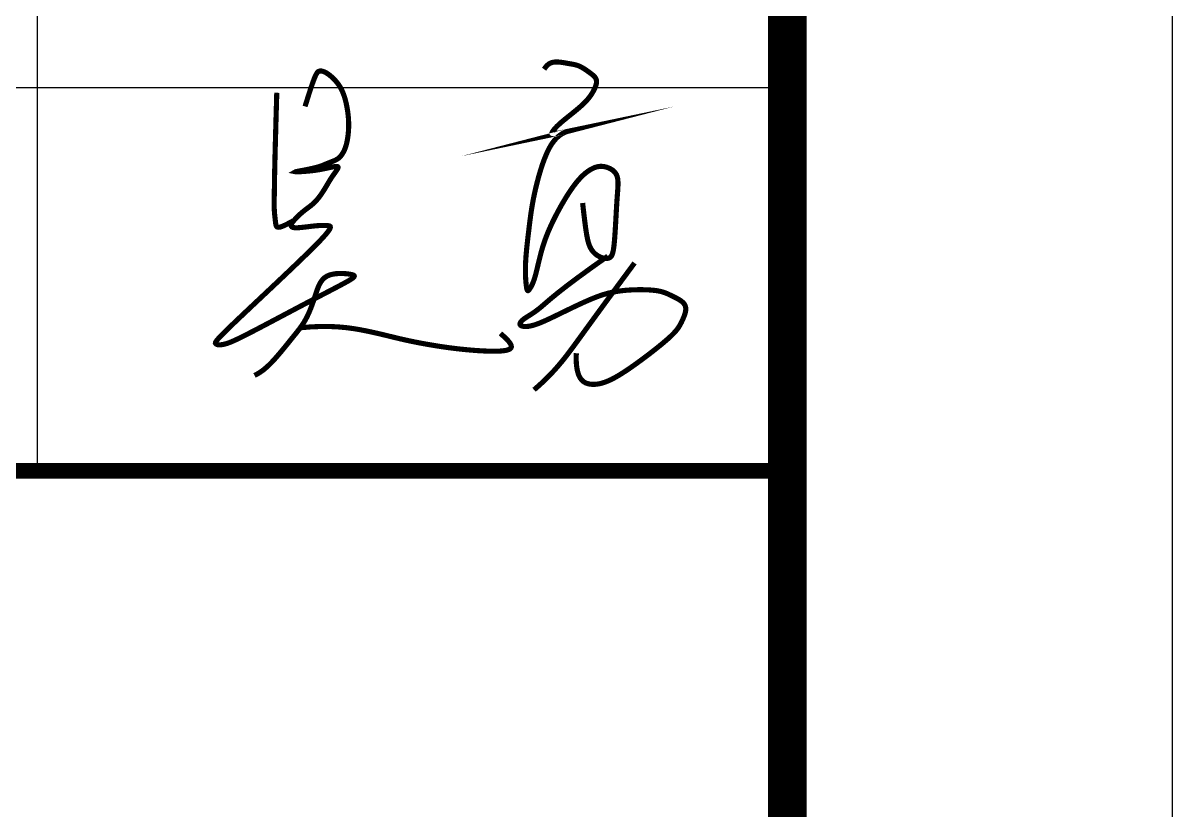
# Model space of a CAD drawing. Extents: x 1169373 to 1354985, y 649019 to 904199.
# Drawn here: x 1351917 to 1354905, y 808013 to 810058 of the extents above; entities that cross this region are included whole.
import ezdxf

# ---------------------------------------------------------------- set-up
doc = ezdxf.new("R2010")
doc.units = 0
doc.header["$LTSCALE"] = 1000
doc.header["$MEASUREMENT"] = 0
doc.layers.add('0-签名', color=2, linetype='Continuous')
doc.layers.add('图框', color=7, linetype='Continuous')

msp = doc.modelspace()

# ---------------------------------------------------------------- linework, layer by layer
at = {"color": 3}
msp.add_lwpolyline([(1295504.710297789, 783418.7392821031), (1295504.710297789, 825418.7392821031), (1354904.710297789, 825418.7392821031), (1354904.710297789, 783418.7392821031)], close=True, dxfattribs=at)
at = {"const_width": 100}
msp.add_lwpolyline([(1298004.710297789, 784418.7392821031), (1353904.710297789, 784418.7392821031), (1353904.710297789, 824418.7392821031), (1298004.710297789, 824418.7392821031)], close=True, dxfattribs=at)
at = {"layer": '0-签名', "color": 4, "const_width": 13.33333200047491}
for points in [[(1353272.19589253, 809937.6421011203), (1353276.064619455, 809943.2499194957), (1353280.009453455, 809947.6508535143), (1353284.01952169, 809950.9852389161), (1353288.083951324, 809953.3934114407), (1353292.191869517, 809955.0157068277), (1353296.33240343, 809955.992460817), (1353300.494680226, 809956.4640091477), (1353304.667827066, 809956.57068756), (1353308.840065244, 809956.435629255), (1353312.995992593, 809956.1131572801), (1353317.119301077, 809955.640392145), (1353321.193682661, 809955.0544543591), (1353325.202829309, 809954.3924644314), (1353329.130432989, 809953.6915428714), (1353332.960185662, 809952.9888101885), (1353336.675779296, 809952.321386892), (1353340.267851935, 809951.7126619067), (1353343.754825941, 809951.1310978193), (1353347.162069757, 809950.5314256322), (1353350.514951827, 809949.8683763474), (1353353.838840591, 809949.0966809668), (1353357.159104494, 809948.1710704932), (1353360.501111978, 809947.0462759287), (1353363.890231485, 809945.6770282752), (1353367.343073357, 809944.0334500027), (1353370.841215519, 809942.1472294516), (1353374.357477797, 809940.0654464291), (1353377.864680018, 809937.8351807435), (1353381.335642006, 809935.5035122022), (1353384.743183585, 809933.1175206135), (1353388.060124582, 809930.7242857848), (1353391.259284821, 809928.3708875236), (1353394.311067902, 809926.0905231269), (1353397.176212525, 809923.860859845), (1353399.813041165, 809921.645682417), (1353402.179876294, 809919.4087755819), (1353404.235040388, 809917.1139240792), (1353405.936855921, 809914.7249126482), (1353407.243645366, 809912.2055260277), (1353408.113731199, 809909.5195489569), (1353408.518120348, 809906.639216361), (1353408.478557558, 809903.5705639081), (1353408.029472028, 809900.3280774521), (1353407.20529296, 809896.9262428469), (1353406.04044955, 809893.3795459467), (1353404.569371001, 809889.7024726052), (1353402.826486512, 809885.9095086764), (1353400.846225281, 809882.0151400146), (1353398.646049599, 809878.0271360561), (1353396.175554113, 809873.9264005694), (1353393.367366563, 809869.6871209057), (1353390.154114685, 809865.2834844164), (1353386.468426219, 809860.6896784526), (1353382.242928903, 809855.8798903654), (1353377.410250473, 809850.8283075058), (1353371.903018669, 809845.5091172253), (1353365.6984195, 809839.9175617922), (1353358.951872056, 809834.1331031433), (1353351.863353702, 809828.2562581334), (1353344.632841799, 809822.3875436167), (1353337.46031371, 809816.6274764469), (1353330.545746799, 809811.0765734789), (1353324.089118426, 809805.8353515669), (1353318.290405954, 809801.0043275648), (1353313.302008574, 809796.6605489446), (1353309.086012778, 809792.787185647), (1353305.556926887, 809789.3439382307), (1353302.629259221, 809786.2905072536), (1353300.217518101, 809783.5865932746), (1353298.236211846, 809781.1918968515), (1353296.599848777, 809779.0661185427), (1353295.222937214, 809777.1689589069), (1353294.053562379, 809775.470154842), (1353293.174117094, 809773.9795886049), (1353292.700571085, 809772.7171787928), (1353292.748894074, 809771.7028440026), (1353293.435055786, 809770.9565028307), (1353294.875025946, 809770.4980738746), (1353297.184774277, 809770.3474757309), (1353300.480270504, 809770.5246269965), (1353304.792318732, 809771.0298295772), (1353309.811060588, 809771.7849186157), (1353315.141472083, 809772.6921125633), (1353320.388529225, 809773.6536298717), (1353325.157208023, 809774.5716889921), (1353329.052484487, 809775.3485083765), (1353331.679334625, 809775.886306476), (1353332.642734447, 809776.0873017422), (1353331.663471197, 809775.834758689), (1353328.925577061, 809774.9361260816), (1353324.728895462, 809773.1798987469), (1353319.373269822, 809770.3545715126), (1353313.158543561, 809766.2486392058), (1353306.384560102, 809760.6505966537), (1353299.351162866, 809753.3489386841), (1353292.358195276, 809744.132160124), (1353285.65940895, 809732.8905868953), (1353279.324188292, 809719.9218692988), (1353273.375825905, 809705.6254887293), (1353267.83761439, 809690.4009265824), (1353262.732846347, 809674.6476642533), (1353258.084814379, 809658.7651831367), (1353253.916811086, 809643.1529646282), (1353250.252129071, 809628.210490123), (1353247.09969098, 809614.2512822581), (1353244.410939643, 809601.2450286405), (1353242.122947935, 809589.0754581179), (1353240.172788731, 809577.626299539), (1353238.497534906, 809566.7812817526), (1353237.034259336, 809556.4241336068), (1353235.720034895, 809546.4385839502), (1353234.491934458, 809536.7083616314), (1353233.298968209, 809527.139953931), (1353232.137895575, 809517.7308818615), (1353231.017413286, 809508.5014248668), (1353229.946218078, 809499.4718623917), (1353228.933006685, 809490.6624738803), (1353227.986475838, 809482.0935387773), (1353227.115322274, 809473.7853365272), (1353226.328242724, 809465.7581465739), (1353225.632967503, 809458.0245228967), (1353225.033361243, 809450.5661176137), (1353224.532322157, 809443.3568573763), (1353224.132748456, 809436.3706688368), (1353223.837538355, 809429.5814786475), (1353223.649590065, 809422.9632134602), (1353223.571801799, 809416.4897999276), (1353223.607071768, 809410.1351647015), (1353223.755399509, 809403.8906166136), (1353224.005189841, 809397.8169932152), (1353224.341948907, 809391.9925142365), (1353224.75118285, 809386.4953994086), (1353225.218397812, 809381.4038684618), (1353225.729099935, 809376.7961411268), (1353226.268795364, 809372.7504371341), (1353226.822990239, 809369.3449762146), (1353227.38395483, 809366.6401131196), (1353227.971015911, 809364.6247426855), (1353228.61026438, 809363.2698947688), (1353229.327791138, 809362.5465992264), (1353230.149687084, 809362.4258859152), (1353231.102043118, 809362.8787846925), (1353232.21095014, 809363.8763254146), (1353233.50249905, 809365.3895379388), (1353234.993600395, 809367.402971595), (1353236.664443319, 809369.9552536058), (1353238.486036615, 809373.098530667), (1353240.429389071, 809376.8849494742), (1353242.465509482, 809381.3666567233), (1353244.565406638, 809386.59579911), (1353246.700089332, 809392.6245233299), (1353248.840566355, 809399.5049760788), (1353250.969442958, 809407.2598507969), (1353253.115710234, 809415.7940279042), (1353255.319955735, 809424.9829345642), (1353257.622767011, 809434.7019979412), (1353260.064731616, 809444.8266451996), (1353262.6864371, 809455.2323035033), (1353265.528471017, 809465.7944000162), (1353268.631420918, 809476.3883619028), (1353272.029109763, 809486.915689727), (1353275.728302143, 809497.3821776531), (1353279.72899806, 809507.8196932453), (1353284.031197512, 809518.260104068), (1353288.6349005, 809528.7352776852), (1353293.540107024, 809539.2770816615), (1353298.746817084, 809549.917383561), (1353304.255030679, 809560.6880509477), (1353310.055567459, 809571.5939124402), (1353316.102525666, 809582.5316408708), (1353322.340823194, 809593.3708701265), (1353328.715377934, 809603.9812340938), (1353335.171107777, 809614.2323666591), (1353341.652930616, 809623.9939017092), (1353348.105764343, 809633.1354731306), (1353354.474526849, 809641.52671481), (1353360.71186669, 809649.0657480302), (1353366.801355072, 809655.7646436578), (1353372.734293864, 809661.6639599559), (1353378.501984934, 809666.8042551874), (1353384.095730152, 809671.2260876152), (1353389.506831386, 809674.9700155022), (1353394.726590505, 809678.0765971114), (1353399.746309378, 809680.5863907057), (1353404.563571549, 809682.5380232468), (1353409.201087249, 809683.9623964921), (1353413.687848387, 809684.8884808976), (1353418.052846868, 809685.3452469195), (1353422.325074601, 809685.3616650134), (1353426.533523493, 809684.9667056358), (1353430.70718545, 809684.1893392425), (1353434.875052379, 809683.0585362896), (1353439.047271984, 809681.5940932141), (1353443.158615152, 809679.779110374), (1353447.125008566, 809677.5875141091), (1353450.862378911, 809674.9932307581), (1353454.28665287, 809671.9701866602), (1353457.313757127, 809668.492308155), (1353459.859618365, 809664.5335215811), (1353461.840163269, 809660.0677532781), (1353463.199342843, 809655.0558930674), (1353463.993205384, 809649.4066847012), (1353464.305823509, 809643.0158354138), (1353464.221269835, 809635.77905244), (1353463.823616982, 809627.5920430139), (1353463.196937564, 809618.3505143699), (1353462.425304201, 809607.9501737427), (1353461.592789511, 809596.2867283669), (1353460.7675214, 809583.337967914), (1353459.953848933, 809569.4100118045), (1353459.140176467, 809554.8910618968), (1353458.314908356, 809540.1693200484), (1353457.466448955, 809525.632988117), (1353456.58320262, 809511.6702679613), (1353455.653573704, 809498.6693614385), (1353454.665966565, 809487.0184704066), (1353453.596705827, 809477.0222657848), (1353452.373797206, 809468.6512947347), (1353450.913166685, 809461.7925734789), (1353449.13074025, 809456.3331182409), (1353446.942443885, 809452.1599452432), (1353444.264203576, 809449.1600707086), (1353441.011945308, 809447.2205108596), (1353437.101595065, 809446.22828192), (1353432.494498019, 809446.0906791649), (1353427.333676092, 809446.7961140837), (1353421.807570389, 809448.3532772186), (1353416.104622019, 809450.7708591117), (1353410.413272088, 809454.0575503049), (1353404.921961705, 809458.2220413411), (1353399.819131976, 809463.2730227619), (1353395.293224008, 809469.2191851096), (1353391.473729956, 809476.147438866), (1353388.254346161, 809484.4575742692), (1353385.46982001, 809494.627601497), (1353382.95489889, 809507.1355307276), (1353380.54433019, 809522.4593721385), (1353378.072861298, 809541.0771359076), (1353375.3752396, 809563.4668322128), (1353372.286212485, 809590.1064712318)], [(1352650.61915438, 809841.0382213189), (1352659.128584306, 809868.1897007035), (1352666.008544548, 809889.356518807), (1352671.53061397, 809905.2934723072), (1352675.966371435, 809916.7553578819), (1352679.587395804, 809924.4969722092), (1352682.665265942, 809929.2731119668), (1352685.471560712, 809931.8385738324), (1352688.277858974, 809932.9481544845), (1352691.304189769, 809933.2401172895), (1352694.564382838, 809932.8865923699), (1352698.020718098, 809931.9431765369), (1352701.635475468, 809930.4654666021), (1352705.370934865, 809928.5090593771), (1352709.189376208, 809926.1295516732), (1352713.053079413, 809923.3825403015), (1352716.924324398, 809920.3236220739), (1352720.766962927, 809916.9997558369), (1352724.55113414, 809913.4233485815), (1352728.248549025, 809909.5981693334), (1352731.830918568, 809905.5279871182), (1352735.269953754, 809901.216570963), (1352738.53736557, 809896.6676898928), (1352741.604865003, 809891.8851129342), (1352744.444163038, 809886.872609113), (1352747.034200125, 809881.6383450696), (1352749.382834555, 809876.2080779019), (1352751.50515408, 809870.611962322), (1352753.416246455, 809864.8801530412), (1352755.131199433, 809859.0428047724), (1352756.665100768, 809853.1300722273), (1352758.033038212, 809847.1721101179), (1352759.250099521, 809841.199073156), (1352760.328857819, 809835.2386030046), (1352761.271827735, 809829.3082891303), (1352762.079009267, 809823.4232079497), (1352762.750402416, 809817.5984358803), (1352763.286007181, 809811.8490493392), (1352763.685823563, 809806.1901247433), (1352763.949851563, 809800.63673851), (1352764.078091179, 809795.2039670559), (1352764.072428438, 809789.9059446728), (1352763.942293479, 809784.7530371466), (1352763.699002465, 809779.7546681381), (1352763.353871562, 809774.9202613075), (1352762.918216932, 809770.2592403156), (1352762.403354742, 809765.7810288229), (1352761.820601154, 809761.4950504896), (1352761.181272335, 809757.4107289762), (1352760.495426901, 809753.53528911), (1352759.76809329, 809749.8671603854), (1352759.003042391, 809746.4025734632), (1352758.204045095, 809743.1377590044), (1352757.374872292, 809740.0689476702), (1352756.519294873, 809737.1923701213), (1352755.641083727, 809734.5042570188), (1352754.744009746, 809732.000839024), (1352753.830586739, 809729.6752056814), (1352752.898300197, 809727.5078820734), (1352751.943378532, 809725.4762521657), (1352750.962050154, 809723.5576999245), (1352749.950543475, 809721.7296093156), (1352748.905086905, 809719.9693643049), (1352747.821908855, 809718.2543488588), (1352746.697237737, 809716.561946943), (1352745.522272826, 809714.8742542492), (1352744.268096861, 809713.1922133734), (1352742.900763444, 809711.5214786365), (1352741.386326178, 809709.8677043604), (1352739.690838665, 809708.2365448667), (1352737.780354509, 809706.6336544763), (1352735.620927313, 809705.0646875113), (1352733.178610679, 809703.5352982926), (1352730.435488512, 809702.0495705319), (1352727.437765921, 809700.6053055004), (1352724.247678317, 809699.1987338586), (1352720.927461111, 809697.8260862682), (1352717.539349712, 809696.4835933897), (1352714.145579533, 809695.1674858843), (1352710.808385984, 809693.8739944127), (1352707.590004476, 809692.5993496362), (1352704.526267316, 809691.3397822679), (1352701.547394402, 809690.0915232297), (1352698.557202529, 809688.8508034953), (1352695.459508491, 809687.6138540389), (1352692.158129084, 809686.3769058342), (1352688.556881101, 809685.1361898553), (1352684.559581339, 809683.8879370763), (1352680.07004659, 809682.628378471), (1352675.035470651, 809681.3575141438), (1352669.576555314, 809680.0904207203), (1352663.857379377, 809678.8459439568), (1352658.042021631, 809677.6429296093), (1352652.294560871, 809676.5002234342), (1352646.779075893, 809675.4366711873), (1352641.659645489, 809674.4711186249), (1352637.100348455, 809673.6224115029), (1352633.247032374, 809672.9053123359), (1352630.172619992, 809672.3182506697), (1352627.931802841, 809671.8555728093), (1352626.579272457, 809671.5116250591), (1352626.169720372, 809671.280753723), (1352626.757838122, 809671.1573051062), (1352628.398317239, 809671.1356255129), (1352631.145849259, 809671.2100612476), (1352635.016778315, 809671.3768432838), (1352639.874058945, 809671.639741274), (1352645.542298286, 809672.0044095394), (1352651.846103474, 809672.4765024016), (1352658.610081649, 809673.0616741822), (1352665.658839947, 809673.7655792023), (1352672.816985504, 809674.5938717836), (1352679.909125459, 809675.5522062475), (1352686.781869399, 809676.6377559026), (1352693.36983671, 809677.813770007), (1352699.629649227, 809679.0350168053), (1352705.517928786, 809680.2562645426), (1352710.991297221, 809681.4322814638), (1352716.00637637, 809682.5178358135), (1352720.519788067, 809683.4676958368), (1352724.488154147, 809684.2366297789), (1352727.876897986, 809684.7834893871), (1352730.686649114, 809685.0834604205), (1352732.926838598, 809685.1158121402), (1352734.606897507, 809684.8598138076), (1352735.73625691, 809684.2947346842), (1352736.324347876, 809683.3998440314), (1352736.380601473, 809682.1544111107), (1352735.91444877, 809680.5377051831), (1352734.945693287, 809678.5384186493), (1352733.535628353, 809676.1829364653), (1352731.755919749, 809673.5070667249), (1352729.678233256, 809670.5466175234), (1352727.374234653, 809667.337396955), (1352724.915589722, 809663.9152131145), (1352722.373964243, 809660.3158740964), (1352719.821023997, 809656.5751879954), (1352717.313661427, 809652.7255077307), (1352714.849675624, 809648.7853655206), (1352712.412092342, 809644.7698384085), (1352709.983937333, 809640.6940034368), (1352707.548236351, 809636.5729376491), (1352705.088015151, 809632.4217180883), (1352702.586299484, 809628.2554217974), (1352700.026115104, 809624.0891258194), (1352697.393316923, 809619.9394777032), (1352694.685076481, 809615.8294070206), (1352691.901394477, 809611.7834138492), (1352689.04227161, 809607.8259982666), (1352686.107708578, 809603.9816603503), (1352683.097706081, 809600.2749001781), (1352680.012264817, 809596.7302178274), (1352676.851385484, 809593.3721133758), (1352673.620412216, 809590.2181766547), (1352670.346062879, 809587.2583565108), (1352667.060398775, 809584.4756915445), (1352663.795481205, 809581.8532203563), (1352660.583371472, 809579.3739815465), (1352657.456130875, 809577.0210137154), (1352654.445820716, 809574.7773554634), (1352651.584502297, 809572.6260453911), (1352648.895121431, 809570.5504361064), (1352646.364161975, 809568.5351362455), (1352643.9689923, 809566.5650684527), (1352641.686980776, 809564.625155372), (1352639.495495772, 809562.7003196472), (1352637.371905658, 809560.7754839225), (1352635.293578805, 809558.8355708417), (1352633.237883581, 809556.8655030486), (1352631.189732234, 809554.8558571442), (1352629.164212518, 809552.8198255537), (1352627.183956061, 809550.7762546592), (1352625.271594496, 809548.7439908431), (1352623.44975945, 809546.7418804868), (1352621.741082556, 809544.7887699729), (1352620.168195442, 809542.9035056831), (1352618.753729739, 809541.1049339998), (1352617.51811675, 809539.4081320701), (1352616.472986474, 809537.8131001029), (1352615.62776858, 809536.3160690718), (1352614.991892742, 809534.9132699511), (1352614.574788629, 809533.6009337144), (1352614.385885913, 809532.3752913362), (1352614.434614265, 809531.2325737899), (1352614.730403356, 809530.1690120498), (1352615.288655008, 809529.1842921608), (1352616.14865963, 809528.2919204513), (1352617.355679787, 809527.5088583209), (1352618.954978039, 809526.8520671696), (1352620.991816947, 809526.3385083965), (1352623.511459074, 809525.9851434015), (1352626.559166981, 809525.8089335839), (1352630.180203229, 809525.8268403438), (1352634.395941786, 809526.0467161048), (1352639.132202247, 809526.4399773917), (1352644.290915611, 809526.9689317531), (1352649.774012878, 809527.5958867377), (1352655.48342505, 809528.2831498947), (1352661.321083124, 809528.9930287726), (1352667.188918104, 809529.6878309204), (1352672.988860989, 809530.3298638869), (1352678.633843943, 809530.885832627), (1352684.080803803, 809531.3400317176), (1352689.297678568, 809531.6811531418), (1352694.252406237, 809531.8978888824), (1352698.912924811, 809531.978930923), (1352703.247172289, 809531.9129712459), (1352707.223086671, 809531.6887018346), (1352710.808605959, 809531.2948146717), (1352713.881735409, 809530.6363905781), (1352715.960749319, 809529.2840657254), (1352716.473989242, 809526.7248651228), (1352714.849796733, 809522.4458137791), (1352710.516513345, 809515.9339367041), (1352702.902480635, 809506.6762589068), (1352691.436040156, 809494.159805396), (1352675.545533463, 809477.8716011815), (1352654.954875652, 809457.560184501), (1352630.57027599, 809434.0201465063), (1352603.593517286, 809408.3075915781), (1352575.226382349, 809381.4786240972), (1352546.670653989, 809354.5893484441), (1352519.128115012, 809328.6958689993), (1352493.80054823, 809304.8542901437), (1352471.88973645, 809284.1207162578), (1352454.313204405, 809267.2931936166), (1352440.851444521, 809254.1375360737), (1352431.000691145, 809244.1614993765), (1352424.257178626, 809236.8728392731), (1352420.117141315, 809231.7793115113), (1352418.076813559, 809228.3886718388), (1352417.632429705, 809226.2086760035), (1352418.280224106, 809224.7470797532), (1352419.596934642, 809223.5980770543), (1352421.481313342, 809222.7016147483), (1352423.912615767, 809222.084077895), (1352426.870097478, 809221.7718515546), (1352430.333014037, 809221.7913207874), (1352434.280621008, 809222.1688706531), (1352438.692173949, 809222.9308862119), (1352443.546928425, 809224.1037525235), (1352448.865316437, 809225.7264188515), (1352454.83247575, 809227.8880912677), (1352461.674720568, 809230.6905400477), (1352469.618365097, 809234.2355354667), (1352478.889723542, 809238.6248478004), (1352489.715110107, 809243.9602473235), (1352502.320838999, 809250.3435043116), (1352516.933224422, 809257.87638904), (1352533.660079813, 809266.598478838), (1352552.135215529, 809276.3005792507), (1352571.873941161, 809286.7113028775), (1352592.391566299, 809297.5592623173), (1352613.203400532, 809308.5730701698), (1352633.82475345, 809319.4813390338), (1352653.770934644, 809330.0126815086), (1352672.557253702, 809339.8957101934), (1352689.784516902, 809348.9114933308), (1352705.395517269, 809357.0509217376), (1352719.418544515, 809364.3573418724), (1352731.881888353, 809370.8741001956), (1352742.813838495, 809376.6445431666), (1352752.242684653, 809381.712017245), (1352760.19671654, 809386.1198688907), (1352766.704223867, 809389.9114445633), (1352771.789724176, 809393.1335458973), (1352775.462646324, 809395.8467952289), (1352777.728646994, 809398.1152700695), (1352778.593382873, 809400.0030479297), (1352778.062510643, 809401.5742063214), (1352776.14168699, 809402.8928227552), (1352772.8365686, 809404.0229747429), (1352768.152812157, 809405.0287397952), (1352762.146052441, 809405.9424707793), (1352755.071836616, 809406.6696219867), (1352747.235689943, 809407.083923064), (1352738.943137681, 809407.0591036588), (1352730.49970509, 809406.468893418), (1352722.21091743, 809405.1870219886), (1352714.382299961, 809403.0872190179), (1352707.319377942, 809400.0432141529), (1352701.252867164, 809395.9714554338), (1352696.114245535, 809390.9592644725), (1352691.760181494, 809385.1366812737), (1352688.047343479, 809378.6337458423), (1352684.83239993, 809371.580498183), (1352681.972019284, 809364.1069783013), (1352679.322869982, 809356.343226201), (1352676.74162046, 809348.4192818879), (1352674.105998594, 809340.4510505017), (1352671.377970003, 809332.4978977231), (1352668.540559741, 809324.6050543688), (1352665.576792863, 809316.8177512545), (1352662.469694424, 809309.181219197), (1352659.202289479, 809301.7406890119), (1352655.757603081, 809294.5413915153), (1352652.118660286, 809287.6285575241), (1352648.27540166, 809281.0313985281), (1352644.245429815, 809274.7150487156), (1352640.053262874, 809268.6286229488), (1352635.72341896, 809262.7212360905), (1352631.280416197, 809256.9420030023), (1352626.748772707, 809251.2400385473), (1352622.153006616, 809245.5644575875), (1352617.517636044, 809239.8643749853), (1352612.857277705, 809234.0953448644), (1352608.146942669, 809228.238678394), (1352603.351740591, 809222.2821260049), (1352598.436781131, 809216.2134381275), (1352593.367173944, 809210.0203651931), (1352588.108028689, 809203.6906576316), (1352582.624455024, 809197.212065874), (1352576.881562606, 809190.5723403507), (1352570.847918382, 809183.7827891315), (1352564.50591846, 809176.9489508389), (1352557.841416236, 809170.1999217347), (1352550.840265109, 809163.6647980815), (1352543.488318474, 809157.4726761404), (1352535.77142973, 809151.752652173), (1352527.675452271, 809146.6338224417), (1352519.186239498, 809142.2452832077)], [(1352577.145749908, 809876.4935127984), (1352575.197328608, 809809.1284343725), (1352573.729597652, 809756.0898281134), (1352572.6700102, 809715.3947157833), (1352571.946019408, 809685.0601191445), (1352571.485078433, 809663.1030599588), (1352571.214640433, 809647.5405599886), (1352571.062158565, 809636.3896409954), (1352570.955085985, 809627.667324742), (1352570.835669335, 809619.718111581), (1352570.70532919, 809612.19641623), (1352570.580279612, 809605.0841319977), (1352570.476734658, 809598.3631521926), (1352570.410908389, 809592.0153701225), (1352570.399014864, 809586.0226790967), (1352570.457268144, 809580.366972423), (1352570.601882288, 809575.0301434105), (1352570.842974838, 809569.9946063223), (1352571.166277269, 809565.2448592401), (1352571.551424536, 809560.7659212012), (1352571.978051597, 809556.5428112427), (1352572.425793407, 809552.5605484011), (1352572.874284924, 809548.8041517133), (1352573.303161104, 809545.2586402165), (1352573.692056903, 809541.9090329475), (1352574.039403155, 809538.7535254079), (1352574.418814202, 809535.8430189571), (1352574.922700264, 809533.2415914192), (1352575.643471557, 809531.0133206184), (1352576.673538302, 809529.2222843793), (1352578.105310717, 809527.9325605255), (1352580.031199021, 809527.2082268813), (1352582.543613434, 809527.113361271), (1352585.690959041, 809527.6790603764), (1352589.3456204, 809528.8044963087), (1352593.335976936, 809530.3558600371), (1352597.490408075, 809532.1993425308), (1352601.63729324, 809534.2011347589), (1352605.605011858, 809536.2274276906), (1352609.221943353, 809538.1444122951), (1352612.31646715, 809539.818279541), (1352614.760025026, 809541.1453745362), (1352616.596308164, 809542.1426589409), (1352617.912070097, 809542.8572485537), (1352618.794064361, 809543.3362591733), (1352619.329044487, 809543.6268065983), (1352619.603764012, 809543.7760066272), (1352619.704976468, 809543.8309750588), (1352619.719435391, 809543.8388276921), (1352619.719435391, 809543.8388276921), (1352619.719435391, 809543.8388276921), (1352619.719435391, 809543.8388276921), (1352619.719435391, 809543.8388276921), (1352619.719435391, 809543.8388276921), (1352619.719435391, 809543.8388276921), (1352619.719435391, 809543.8388276921), (1352619.719435391, 809543.8388276921)], [(1353437.596461825, 809452.1614526865), (1353393.848625943, 809421.1484931972), (1353358.687823097, 809395.5399477502), (1353330.960224785, 809374.6912262012), (1353309.512002507, 809357.9577384073), (1353293.189327761, 809344.6948942245), (1353280.838372047, 809334.2581035091), (1353271.305306863, 809326.0027761176), (1353263.436303708, 809319.2843219062), (1353256.269355623, 809313.547476095), (1353249.609741804, 809308.5942753622), (1353243.454562992, 809304.3160817489), (1353237.800919927, 809300.6042572967), (1353232.645913348, 809297.3501640473), (1353227.986643993, 809294.4451640424), (1353223.820212604, 809291.7806193236), (1353220.143719919, 809289.2478919324), (1353216.960064907, 809286.76127849), (1353214.295339459, 809284.3268139338), (1353212.181433692, 809281.9734677813), (1353210.650237729, 809279.7302095498), (1353209.733641687, 809277.6260087559), (1353209.463535686, 809275.6898349173), (1353209.871809846, 809273.9506575513), (1353210.990354287, 809272.4374461748), (1353212.839945936, 809271.1801362162), (1353215.396908953, 809270.2125267497), (1353218.62645431, 809269.5693827606), (1353222.493792973, 809269.2854692346), (1353226.964135914, 809269.3955511568), (1353232.002694101, 809269.9343935129), (1353237.574678503, 809270.9367612886), (1353243.645300089, 809272.4374194684), (1353250.185084966, 809274.4590619107), (1353257.185819785, 809276.9760979627), (1353264.644606332, 809279.9508658432), (1353272.558546395, 809283.3457037719), (1353280.924741762, 809287.1229499682), (1353289.74029422, 809291.244942651), (1353299.002305557, 809295.67402004), (1353308.70787756, 809300.3725203545), (1353318.833335089, 809305.2950565048), (1353329.271895291, 809310.3653401659), (1353339.895998389, 809315.4993577037), (1353350.578084602, 809320.6130954841), (1353361.190594151, 809325.6225398731), (1353371.605967257, 809330.4436772364), (1353381.696644139, 809334.9924939402), (1353391.33506502, 809339.1849763504), (1353400.429425452, 809342.9559414623), (1353409.030942331, 809346.3155287899), (1353417.226587882, 809349.2927084757), (1353425.103334335, 809351.9164506631), (1353432.748153916, 809354.2157254954), (1353440.248018852, 809356.2195031153), (1353447.689901371, 809357.9567536662), (1353455.160773702, 809359.4564472908), (1353462.728764217, 809360.7446571811), (1353470.38662587, 809361.8358687212), (1353478.108267763, 809362.7416703439), (1353485.867598995, 809363.4736504821), (1353493.638528666, 809364.0433975685), (1353501.394965878, 809364.4625000363), (1353509.11081973, 809364.7425463177), (1353516.759999322, 809364.895124846), (1353524.312548074, 809364.9289268932), (1353531.723046684, 809364.8410550904), (1353538.942210165, 809364.6257149087), (1353545.920753535, 809364.277111818), (1353552.609391809, 809363.7894512893), (1353558.958840002, 809363.1569387935), (1353564.919813131, 809362.3737798008), (1353570.443026211, 809361.4341797818), (1353575.499971068, 809360.3357242196), (1353580.145246777, 809359.0895186426), (1353584.45422922, 809357.7100485923), (1353588.502294282, 809356.2117996096), (1353592.364817847, 809354.6092572353), (1353596.117175798, 809352.9169070107), (1353599.83474402, 809351.1492344766), (1353603.592898396, 809349.320725174), (1353607.443339088, 809347.4429674837), (1353611.343063367, 809345.5159611445), (1353615.225392781, 809343.5368087356), (1353619.023648879, 809341.5026128356), (1353622.671153209, 809339.4104760237), (1353626.101227319, 809337.2575008784), (1353629.247192759, 809335.0407899787), (1353632.042371075, 809332.7574459034), (1353634.432646349, 809330.4021571832), (1353636.414152781, 809327.9599561557), (1353637.995587107, 809325.4134611109), (1353639.185646059, 809322.7452903384), (1353639.993026372, 809319.938062128), (1353640.426424779, 809316.9743947691), (1353640.494538013, 809313.836906552), (1353640.206062809, 809310.5082157656), (1353639.575011153, 809306.9801145109), (1353638.636656042, 809303.2810901318), (1353637.431585728, 809299.448803783), (1353636.00038846, 809295.5209166192), (1353634.38365249, 809291.5350897951), (1353632.621966068, 809287.5289844655), (1353630.755917444, 809283.5402617852), (1353628.82609487, 809279.6065829088), (1353626.84409562, 809275.7443641044), (1353624.705553068, 809271.8850420957), (1353622.277109613, 809267.9388087183), (1353619.425407651, 809263.8158558096), (1353616.017089582, 809259.4263752057), (1353611.918797803, 809254.6805587435), (1353606.997174712, 809249.4885982593), (1353601.118862709, 809243.76068559), (1353594.195439642, 809237.437914329), (1353586.318225177, 809230.5849850989), (1353577.623474427, 809223.2975002801), (1353568.24744251, 809215.6710622519), (1353558.326384539, 809207.801273394), (1353547.996555632, 809199.7837360866), (1353537.394210905, 809191.7140527094), (1353526.655605472, 809183.6878256422), (1353515.905881723, 809175.7987258596), (1353505.225731145, 809168.1326987137), (1353494.684732498, 809160.7737581515), (1353484.352464541, 809153.8059181204), (1353474.298506036, 809147.3131925674), (1353464.592435743, 809141.3795954391), (1353455.303832422, 809136.0891406833), (1353446.502274832, 809131.525842246), (1353438.240913406, 809127.7505377311), (1353430.507185264, 809124.7313593653), (1353423.272099197, 809122.4132630316), (1353416.506663998, 809120.7412046135), (1353410.181888457, 809119.6601399939), (1353404.268781367, 809119.1150250557), (1353398.73835152, 809119.0508156825), (1353393.561607706, 809119.4124677569), (1353388.714390527, 809120.1613538217), (1353384.191867825, 809121.3245130583), (1353379.99403925, 809122.9454013068), (1353376.120904452, 809125.067474408), (1353372.572463083, 809127.7341882024), (1353369.348714792, 809130.9889985305), (1353366.449659231, 809134.8753612334), (1353363.87529605, 809139.436732151), (1353361.627557624, 809144.705944446), (1353359.716107223, 809150.6733405701), (1353358.15254084, 809157.3186402958), (1353356.948454472, 809164.6215633965), (1353356.115444111, 809172.5618296455), (1353355.665105752, 809181.1191588159), (1353355.609035389, 809190.2732706809), (1353355.958829017, 809200.0038850134)], [(1353507.3594388, 809434.3621006241), (1353464.006998968, 809375.7125056639), (1353428.947624127, 809327.992203971), (1353401.006531031, 809289.734228206), (1353379.00893643, 809259.4716110291), (1353361.780057076, 809235.7373851017), (1353348.145109721, 809217.0645830835), (1353336.929311116, 809201.986237636), (1353326.957878013, 809189.0353814192), (1353317.24167696, 809176.9772291753), (1353307.534173688, 809165.5057239725), (1353297.774483726, 809154.5469909598), (1353287.901722603, 809144.0271552863), (1353277.855005844, 809133.8723421014), (1353267.57344898, 809124.0086765544), (1353256.996167537, 809114.3622837946), (1353246.062277044, 809104.859288971)], [(1352635.059470239, 809265.7567403301), (1352664.432071525, 809268.2556817135), (1352691.144549358, 809269.371573781), (1352715.425462521, 809269.3029648372), (1352737.503369796, 809268.2484031868), (1352757.606829965, 809266.4064371343), (1352775.964401813, 809263.9756149842), (1352792.80464412, 809261.1544850409), (1352808.356115669, 809258.1415956098), (1352822.840170937, 809255.1035186752), (1352836.449347165, 809252.0789209456), (1352849.368977288, 809249.07449281), (1352861.784394242, 809246.0969246576), (1352873.880930962, 809243.1529068771), (1352885.843920382, 809240.2491298575), (1352897.858695439, 809237.3922839876), (1352910.110589066, 809234.5890596566), (1352922.740843767, 809231.8472308131), (1352935.714340317, 809229.178905645), (1352948.951869057, 809226.5972759001), (1352962.374220332, 809224.1155333255), (1352975.902184483, 809221.7468696694), (1352989.456551854, 809219.5044766789), (1353002.958112786, 809217.4015461021), (1353016.327657622, 809215.4512696863), (1353029.498235185, 809213.6646406067), (1353042.451928214, 809212.0438577487), (1353055.183077928, 809210.5889214255), (1353067.686025547, 809209.29983195), (1353079.955112288, 809208.1765896349), (1353091.984679373, 809207.2191947933), (1353103.769068019, 809206.4276477384), (1353115.302619446, 809205.8019487824), (1353126.550914584, 809205.3501078499), (1353137.364493217, 809205.1121733069), (1353147.565134836, 809205.1362031299), (1353156.974618936, 809205.4702552961), (1353165.414725011, 809206.1623877824), (1353172.707232554, 809207.2606585656), (1353178.673921057, 809208.8131256228), (1353183.136570017, 809210.8678469307), (1353185.946818387, 809213.4731945259), (1353187.075742965, 809216.6787966822), (1353186.524280011, 809220.5345957332), (1353184.293365785, 809225.090534012), (1353180.383936547, 809230.3965538527), (1353174.796928555, 809236.502597588), (1353167.533278071, 809243.458607552), (1353158.593921352, 809251.3145260777)]]:
    msp.add_lwpolyline(points, dxfattribs=at)
at = {"layer": '图框', "color": 0}
msp.add_line((1348204.710297789, 809890.490042375), (1353882.866464132, 809890.490042375), dxfattribs=at)
at = {"layer": '图框', "color": 4, "const_width": 98.59051702045936}
msp.add_lwpolyline([(1348204.710297789, 824418.7392821031), (1353904.710297789, 824418.7392821031), (1353904.710297789, 784418.7392821031), (1348204.710297789, 784418.7392821031)], close=True, dxfattribs=at)
at = {"layer": '图框', "color": 0}
msp.add_lwpolyline([(1351955.239802267, 808894.490042375), (1351955.239802267, 815667.2900423751)], dxfattribs=at)
at = {"layer": '图框', "color": 4}
msp.add_lwpolyline([(1351955.239802267, 808894.490042375), (1351955.239802267, 814671.2900423751)], dxfattribs=at)
at = {"layer": '图框', "color": 0, "const_width": 40.338}
msp.add_lwpolyline([(1348204.710297789, 808894.490042375), (1353882.866464132, 808894.490042375)], dxfattribs=at)

doc.saveas('drawing.dxf')
